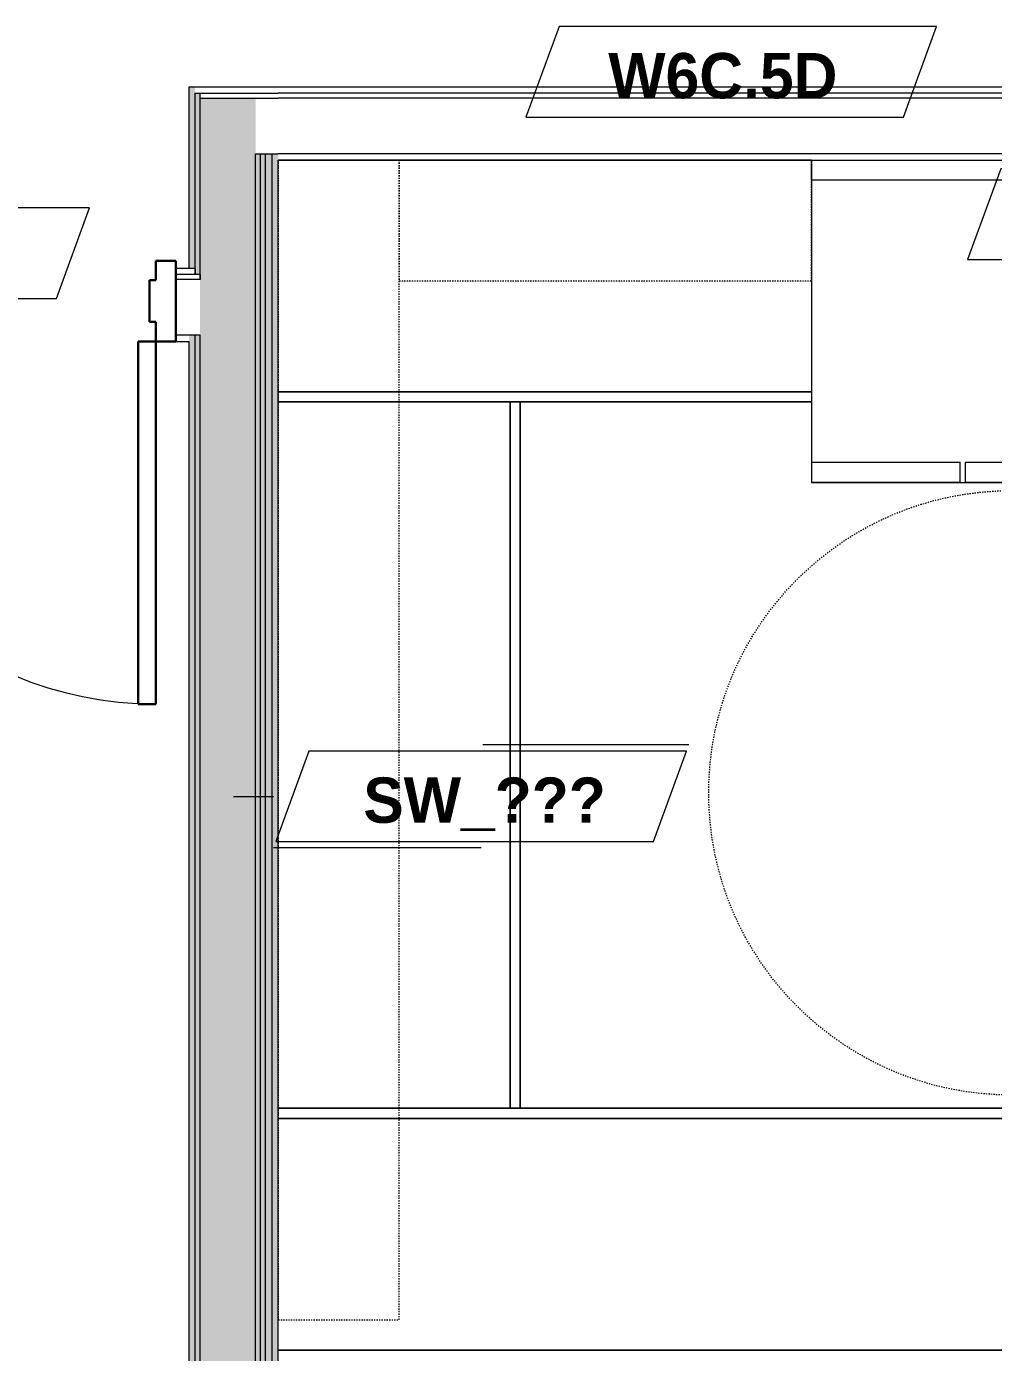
# Model space of a CAD drawing. Header units: inches. Extents: x -4010 to -1872, y 9846 to 12241.
# Drawn here: x -3224.9 to -3128.9, y 11522.2 to 11653.9 of the extents above; entities that cross this region are included whole.
import ezdxf

# ---------------------------------------------------------------- set-up
doc = ezdxf.new("R2010")
doc.units = ezdxf.units.IN
doc.header["$MEASUREMENT"] = 0
doc.linetypes.add('Dash', pattern=[0.25, 0.125, -0.125])
for name, color, linetype, lineweight in [('0-1', 7, 'Continuous', 5), ('0-3', 8, 'Continuous', 9), ('A-DOOR-1', 7, 'Continuous', 9), ('A-DOOR-2', 10, 'Continuous', 30), ('A-DOOR-FRAM-2', 10, 'Continuous', 30), ('A-GENM', 5, 'Continuous', 9), ('A-GENM-HDLN', 13, 'Dash', 9), ('A-WALL-2', 250, 'Continuous', 18), ('A-WALL-IDEN', 211, 'Continuous', 9), ('I-WALL-1', 21, 'Continuous', 18), ('I-WALL-2', 241, 'Continuous', 5), ('I-WALL-3', 7, 'Continuous', 9), ('Q-CASE', 31, 'Continuous', 9), ('Q-CASE-HDLN', 31, 'Dash', 9), ('Q-SPCQ', 91, 'Continuous', 9)]:
    doc.layers.add(name, color=color, linetype=linetype, lineweight=lineweight)
doc.styles.add('Century Gothic_B', font='GOTHICB.TTF', dxfattribs={"height": 4.5})

# ---------------------------------------------------------------- blocks, each defined once
blk = doc.blocks.new('HOLLOW METAL - UNIT DOOR-2191977-UNITS PLANS - 3RD FLOOR')
at = {"layer": 'A-DOOR-1'}
blk.add_arc((18, -3.875), 36, 180, 270, dxfattribs=at)
at = {"layer": 'A-DOOR-2'}
for p, q in [((16.25, -3.875), (18, -3.875)), ((16.25, -39.875), (16.25, -3.875)), ((18, -3.875), (18, -39.875)), ((18, -39.875), (16.25, -39.875))]:
    blk.add_line(p, q, dxfattribs=at)
at = {"layer": 'A-DOOR-FRAM-2'}
for p, q in [((-20, 4.125), (-18, 4.125)), ((-20, -3.875), (-20, 4.125)), ((-18, 4.125), (-18, 2.1875)), ((18, 4.125), (20, 4.125)), ((18, 2.1875), (18, 4.125)), ((20, 4.125), (20, -3.875)), ((-18, 2.1875), (-17.375, 2.1875)), ((-17.375, 2.1875), (-17.375, -1.9375)), ((17.375, 2.1875), (18, 2.1875)), ((17.375, -1.9375), (17.375, 2.1875)), ((-18, -1.9375), (-18, -3.875)), ((-17.375, -1.9375), (-18, -1.9375)), ((18, -1.9375), (17.375, -1.9375)), ((18, -3.875), (18, -1.9375)), ((-18, -3.875), (-20, -3.875)), ((20, -3.875), (18, -3.875))]:
    blk.add_line(p, q, dxfattribs=at)
blk = doc.blocks.new('CTR - 1st Phase - Common Walls_rvt-1-UNITS PLANS - 3RD FLOOR')
at = {"layer": 'I-WALL-1'}
h = blk.add_hatch(color=256, dxfattribs=at)
h.paths.add_polyline_path([(-3208.14, 11255.64), (-3208.14, 11623.24), (-3208.76, 11623.24), (-3208.76, 11255.64)], flags=0)
h.paths.add_polyline_path([(-3208.14, 11629.86), (-3208.14, 11647.86), (-3208.76, 11647.86), (-3208.76, 11629.86)], flags=0)
at = {"layer": 'I-WALL-2'}
h = blk.add_hatch(color=256, dxfattribs=at)
h.paths.add_polyline_path([(-3208.14, 11255.64), (-3207.64, 11255.64), (-3207.64, 11623.24), (-3208.14, 11623.24), (-3208.14, 11268)], flags=0)
h.paths.add_polyline_path([(-3207.64, 11629.24), (-3207.64, 11647.24), (-3208.14, 11647.24), (-3208.14, 11629.24)], flags=0)
for points in [[(-3202.14, 11255.64), (-3202.14, 11646.74), (-3207.64, 11646.74), (-3207.64, 11255.64)], [(-3201.64, 11255.64), (-3201.64, 11641.24), (-3202.14, 11641.24), (-3202.14, 11255.64)], [(-3201.64, 11255.64), (-3201.14, 11255.64), (-3201.14, 11345.27), (-3201.32, 11345.27), (-3201.32, 11383.27), (-3201.14, 11383.27), (-3201.14, 11641.24), (-3201.64, 11641.24), (-3201.64, 11268)]]:
    blk.add_hatch(color=256, dxfattribs=at).paths.add_polyline_path(points, flags=0)
h = blk.add_hatch(color=256, dxfattribs=at)
h.paths.add_polyline_path([(-3201.14, 11255.64), (-3200.51, 11255.64), (-3200.51, 11345.27), (-3201.14, 11345.27), (-3201.14, 11268)], flags=0)
h.paths.add_polyline_path([(-3201.14, 11383.27), (-3200.51, 11383.27), (-3200.51, 11641.24), (-3201.14, 11641.24), (-3201.14, 11417.66)], flags=0)
h = blk.add_hatch(color=256, dxfattribs=at)
h.paths.add_polyline_path([(-3200.51, 11255.64), (-3199.89, 11255.64), (-3199.89, 11345.27), (-3200.51, 11345.27), (-3200.51, 11268)], flags=0)
h.paths.add_polyline_path([(-3200.51, 11383.27), (-3199.89, 11383.27), (-3199.89, 11641.24), (-3200.51, 11641.24), (-3200.51, 11417.66)], flags=0)
at = {"layer": 'A-WALL-2'}
for p, q in [((-3208.14, 11629.86), (-3208.14, 11647.24)), ((-3208.14, 11647.24), (-3207.64, 11647.24)), ((-3207.64, 11646.74), (-3207.64, 11647.24)), ((-3207.64, 11647.24), (-3199.89, 11647.24)), ((-3207.64, 11646.74), (-3207.64, 11647.24)), ((-3207.64, 11629.24), (-3207.64, 11646.74)), ((-3207.64, 11646.74), (-3202.14, 11646.74)), ((-3202.14, 11646.74), (-3199.89, 11646.74)), ((-3110.24, 11647.24), (-3199.89, 11647.24)), ((-3110.24, 11646.74), (-3199.89, 11646.74)), ((-3202.14, 11255.64), (-3202.14, 11641.24)), ((-3202.14, 11641.24), (-3201.64, 11641.24)), ((-3201.64, 11255.64), (-3201.64, 11641.24)), ((-3201.64, 11641.24), (-3201.14, 11641.24)), ((-3201.14, 11383.27), (-3201.14, 11641.24)), ((-3201.14, 11641.24), (-3200.51, 11641.24)), ((-3200.51, 11383.27), (-3200.51, 11641.24)), ((-3200.51, 11641.24), (-3199.89, 11641.24)), ((-3110.24, 11641.24), (-3199.89, 11641.24)), ((-3208.76, 11629.24), (-3210.05, 11629.24)), ((-3208.14, 11629.86), (-3208.76, 11629.86)), ((-3208.14, 11629.24), (-3208.76, 11629.24)), ((-3208.14, 11629.24), (-3208.14, 11629.86)), ((-3208.14, 11629.86), (-3208.14, 11629.24)), ((-3207.64, 11629.24), (-3208.14, 11629.24)), ((-3207.64, 11628.74), (-3207.64, 11629.24)), ((-3207.64, 11629.24), (-3207.64, 11628.74)), ((-3208.76, 11628.74), (-3210.05, 11628.74)), ((-3207.64, 11628.74), (-3208.76, 11628.74)), ((-3208.76, 11623.24), (-3210.05, 11623.24)), ((-3208.14, 11623.24), (-3208.76, 11623.24)), ((-3208.14, 11255.64), (-3208.14, 11623.24)), ((-3207.64, 11623.24), (-3208.14, 11623.24)), ((-3207.64, 11255.64), (-3207.64, 11623.24))]:
    blk.add_line(p, q, dxfattribs=at)
at = {"layer": 'I-WALL-3'}
for p, q in [((-3208.76, 11647.86), (-3208.76, 11629.86)), ((-3208.14, 11647.86), (-3208.76, 11647.86)), ((-3199.89, 11647.86), (-3208.14, 11647.86)), ((-3110.24, 11647.86), (-3199.89, 11647.86)), ((-3199.89, 11383.27), (-3199.89, 11640.61)), ((-3199.89, 11640.61), (-3110.24, 11640.61)), ((-3208.76, 11629.86), (-3210.05, 11629.86)), ((-3210.05, 11622.61), (-3208.76, 11622.61)), ((-3208.76, 11622.61), (-3208.76, 11255.64))]:
    blk.add_line(p, q, dxfattribs=at)
at = {"layer": '0-3'}
blk.add_blockref('HOLLOW METAL - UNIT DOOR-2191977-UNITS PLANS - 3RD FLOOR', (-3230.05, 11626.49), dxfattribs=at)
blk = doc.blocks.new('OD_CW_Upper Cabinet - OD_CW_Upper Cabinet-3856831-UNITS PLANS - 3RD FLOOR')
at = {"layer": 'Q-CASE-HDLN'}
for p, q in [((115.86, 24), (0.74, 24)), ((0.74, 24), (0.74, 12)), ((115.86, 12), (115.86, 24)), ((0.74, 12), (115.86, 12))]:
    blk.add_line(p, q, dxfattribs=at)
blk = doc.blocks.new('OD_CW_Base Cabinet - OD_CW_Base Cabinet-3857755-UNITS PLANS - 3RD FLOOR')
at = {"layer": 'Q-CASE'}
for p, q in [((70.86, 0), (70.86, 24)), ((70.86, 24), (70.86, 1)), ((0.74, 1), (70.86, 1)), ((70.86, 1), (0.74, 1)), ((0.74, 0), (70.86, 0)), ((70.86, 0), (0.74, 0)), ((70.86, 1), (70.86, 0))]:
    blk.add_line(p, q, dxfattribs=at)
blk = doc.blocks.new('OD_CW_Base Cabinet - OD_CW_Base Cabinet-3870381-UNITS PLANS - 3RD FLOOR')
at = {"layer": 'Q-CASE'}
for p, q in [((107.93, 24), (0.74, 24)), ((0.74, 24), (0.74, 0)), ((0.74, 1), (0.74, 24)), ((0.74, 24), (107.93, 24)), ((0.74, 0), (0.74, 1)), ((0.74, 1), (107.93, 1)), ((107.93, 1), (0.74, 1)), ((0.74, 0), (107.93, 0)), ((107.93, 0), (0.74, 0))]:
    blk.add_line(p, q, dxfattribs=at)
blk = doc.blocks.new('ADA Clearances - 5ft Circle-2253126-UNITS PLANS - 3RD FLOOR')
at = {"layer": 'A-GENM-HDLN'}
blk.add_circle((0, 0), 30, dxfattribs=at)
blk = doc.blocks.new('OD_CW_Upper Cabinet - OD_CW_Upper Cabinet-3876458-UNITS PLANS - 3RD FLOOR')
at = {"layer": 'Q-CASE-HDLN'}
for p, q in [((41.64, 24), (0.74, 24)), ((0.74, 24), (0.74, 12)), ((41.64, 12), (41.64, 24)), ((0.74, 12), (41.64, 12))]:
    blk.add_line(p, q, dxfattribs=at)
blk = doc.blocks.new('OD_CW_Base Cabinet - OD_CW_Base Cabinet-3876445-UNITS PLANS - 3RD FLOOR')
at = {"layer": 'Q-CASE'}
for p, q in [((53.64, 24), (0.74, 24)), ((0.74, 24), (53.64, 24)), ((53.64, 22), (53.64, 24)), ((53.64, 24), (53.64, 22)), ((0.74, 1), (53.64, 1)), ((53.64, 1), (0.74, 1)), ((0.74, 0), (53.64, 0)), ((53.64, 0), (0.74, 0))]:
    blk.add_line(p, q, dxfattribs=at)
blk = doc.blocks.new('Refrigerator_-_Side-by-Side_6047 - 36_ X 30_-345559-UNITS PLANS - 3RD FLOOR')
at = {"layer": 'Q-SPCQ'}
for p, q in [((17.87, 14.42), (-17.88, 14.42)), ((-17.88, 14.42), (-17.88, -15.58)), ((17.87, -15.58), (17.87, 14.42)), ((-17.88, -13.58), (-3.13, -13.58)), ((-17.88, -13.58), (-17.88, -15.58)), ((-3.13, -15.58), (-3.13, -13.58)), ((-2.63, -13.58), (17.87, -13.58)), ((-2.63, -13.58), (-2.63, -15.58)), ((17.87, -15.58), (17.87, -13.58)), ((-17.88, -15.58), (17.87, -15.58)), ((-3.13, -15.58), (-17.88, -15.58)), ((17.87, -15.58), (-2.63, -15.58))]:
    blk.add_line(p, q, dxfattribs=at)
blk = doc.blocks.new('Wall Tag - Shear Wall-3956451-UNITS PLANS - 3RD FLOOR')
at = {"layer": 'A-WALL-IDEN'}
for p, q in [((-0.3561, 0.0937), (-0.4244, -0.0937)), ((0.4244, 0.0937), (-0.3561, 0.0937)), ((0.4291, 0.1068), (0.0033, 0.1068)), ((0.3561, -0.0937), (0.4244, 0.0937)), ((0, -0.1068), (-0.4291, -0.1068)), ((-0.4244, -0.0937), (0.3561, -0.0937))]:
    blk.add_line(p, q, dxfattribs=at)
blk = doc.blocks.new('Wall Tag - Arch Wall-3956453-UNITS PLANS - 3RD FLOOR')
at = {"layer": 'A-WALL-IDEN'}
for p, q in [((-0.3561, 0.0937), (-0.4244, -0.0937)), ((0.4244, 0.0937), (-0.3561, 0.0937)), ((0.3561, -0.0937), (0.4244, 0.0937)), ((-0.4244, -0.0937), (0.3561, -0.0937))]:
    blk.add_line(p, q, dxfattribs=at)

msp = doc.modelspace()

# ---------------------------------------------------------------- linework, layer by layer
at = {"layer": 'A-WALL-IDEN'}
msp.add_line((-3204.32374, 11577.44996), (-3200.34643, 11577.44996), dxfattribs=at)

# ---------------------------------------------------------------- block references
at = {"layer": '0-1'}
msp.add_blockref('CTR - 1st Phase - Common Walls_rvt-1-UNITS PLANS - 3RD FLOOR', (0, 0), dxfattribs=at)
at = {"layer": 'A-GENM', "rotation": 180}
msp.add_blockref('ADA Clearances - 5ft Circle-2253126-UNITS PLANS - 3RD FLOOR', (-3127.17374, 11577.79731), dxfattribs=at)
at = {"layer": 'A-WALL-IDEN', "xscale": 47.99999999999997, "yscale": 47.99999999999997, "zscale": 47.99999999999997}
for name, p in [('Wall Tag - Arch Wall-3956453-UNITS PLANS - 3RD FLOOR', (-3154.93624, 11649.36642)), ('Wall Tag - Arch Wall-3956453-UNITS PLANS - 3RD FLOOR', (-3111.11326, 11635.2394)), ('Wall Tag - Arch Wall-3956453-UNITS PLANS - 3RD FLOOR', (-3238.99874, 11631.36642)), ('Wall Tag - Shear Wall-3956451-UNITS PLANS - 3RD FLOOR', (-3179.74888, 11577.44996))]:
    msp.add_blockref(name, p, dxfattribs=at)
at = {"layer": 'Q-CASE'}
for name, p, rotation in [('OD_CW_Upper Cabinet - OD_CW_Upper Cabinet-3856831-UNITS PLANS - 3RD FLOOR', (-3175.88624, 11524.7471), 89.99999999999818), ('OD_CW_Base Cabinet - OD_CW_Base Cabinet-3857755-UNITS PLANS - 3RD FLOOR', (-3175.88624, 11545.7471), 89.9999999999998), ('OD_CW_Base Cabinet - OD_CW_Base Cabinet-3870381-UNITS PLANS - 3RD FLOOR', (-3091.96103, 11546.48481), 180)]:
    msp.add_blockref(name, p, dxfattribs=dict(at, rotation=rotation))
for name, p in [('OD_CW_Base Cabinet - OD_CW_Base Cabinet-3876445-UNITS PLANS - 3RD FLOOR', (-3200.62394, 11616.60981)), ('OD_CW_Upper Cabinet - OD_CW_Upper Cabinet-3876458-UNITS PLANS - 3RD FLOOR', (-3188.62394, 11616.60981))]:
    msp.add_blockref(name, p, dxfattribs=at)
at = {"layer": 'Q-SPCQ'}
msp.add_blockref('Refrigerator_-_Side-by-Side_6047 - 36_ X 30_-345559-UNITS PLANS - 3RD FLOOR', (-3129.11124, 11624.1876), dxfattribs=at)

# ---------------------------------------------------------------- texts
at = {"layer": 'A-WALL-IDEN', "char_height": 4.5, "attachment_point": 1, "style": 'Century Gothic_B'}
for s, insert, width in [('W6C.5D', (-3167.13964, 11651.23772), 29.391), ('SW_???', (-3191.4515, 11579.32126), 28.179)]:
    msp.add_mtext(s, dxfattribs=dict(at, insert=insert, width=width))

doc.saveas('drawing.dxf')
